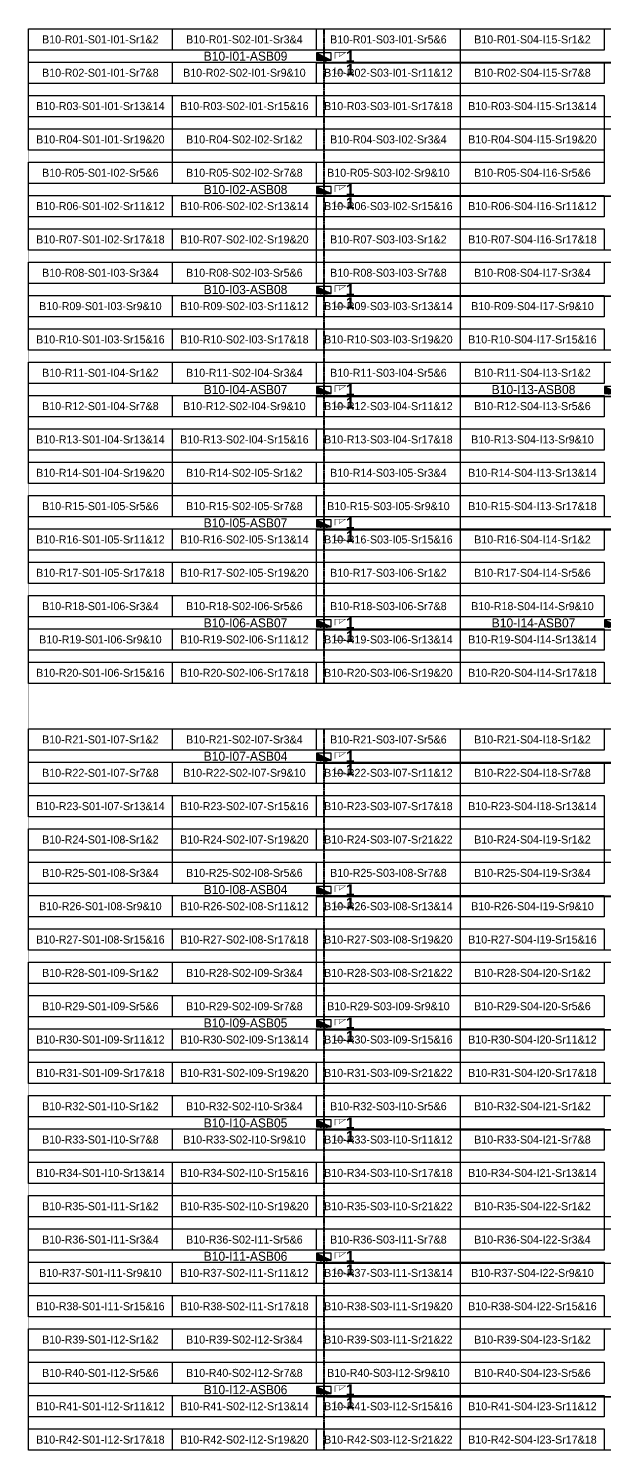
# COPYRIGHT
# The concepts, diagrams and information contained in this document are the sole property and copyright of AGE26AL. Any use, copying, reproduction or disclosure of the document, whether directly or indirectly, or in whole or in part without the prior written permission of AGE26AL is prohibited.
# Model space of a CAD drawing. Header units: metres. Extents: x 532643 to 533032, y 2674932 to 2675252.
# Drawn here: x 532643.5 to 532773, y 2674931.7 to 2675251.6 of the extents above; entities that cross this region are included whole.
import ezdxf
from ezdxf.enums import TextEntityAlignment as Align

# ---------------------------------------------------------------- set-up
doc = ezdxf.new("R2010")
doc.units = ezdxf.units.M
doc.header["$MEASUREMENT"] = 0
doc.linetypes.add('CENTER', pattern=[2, 1.25, -0.25, 0.25, -0.25])
doc.layers.add('Boundary-12.5 MW Block', color=6, linetype='Continuous', lineweight=9)
doc.layers.add('PILE', color=1, linetype='Continuous', lineweight=15)
for name, color, linetype in [('DC Trench BL-10', 40, 'Continuous'), ('E-Inverter Grouping', 2, 'Continuous'), ('Inverter Block-10', 7, 'Continuous'), ('LT Cable(AG) INV to LT Panel BL-10', 2, 'Continuous'), ('Messenger Wire Block-10 (Master Path)', 30, 'Continuous'), ('Messenger Wire Block-10 (MW Path)', 191, 'Continuous'), ('MMS Table Block-10', 8, 'Continuous'), ('Plan Line - DC BL-10', 40, 'Continuous'), ('Section Marking BL-10', 2, 'Continuous')]:
    doc.layers.add(name, color=color, linetype=linetype)
doc.styles.add('BoldTextStyle', font='arialbd.ttf')
doc.styles.get("Standard").update_dxf_attribs({"font": 'Adani Regular.ttf'})

# ---------------------------------------------------------------- blocks, each defined once
blk = doc.blocks.new('MMS Table (32.292 x 4.788)')
at = {"color": 0}
blk.add_lwpolyline([(0, -0.002), (0, 4.786), (32.292, 4.786), (32.292, -0.002)], close=True, dxfattribs=at)
at = {"color": 7}
blk.add_attdef('ID1', text='', height=1.8, dxfattribs=at).set_placement((16.146, 2.392), align=Align.MIDDLE_CENTER)
blk = doc.blocks.new('Inverter Block')
h = blk.add_hatch(color=0)
h.dxf.hatch_style = 1
h.paths.add_polyline_path([(-1.46, 2.27), (-1.46, 0.85), (1.46, 0.85)])
at = {"color": 0}
blk.add_lwpolyline([(1.46, 2.27), (-1.46, 2.27), (-1.46, 0.85), (1.46, 0.85)], close=True, dxfattribs=at)
blk.add_lwpolyline([(-1.46, 2.27), (1.46, 0.85)], dxfattribs=at)
at = {"layer": 'PILE'}
for centre in [(-0.61, 0.85), (0.61, 0.85)]:
    blk.add_circle(centre, 0.156, dxfattribs=at)
at = {"color": 7}
blk.add_attdef('ID', (-1.46, 3.01), '', height=1.8, dxfattribs=at)

msp = doc.modelspace()

# ---------------------------------------------------------------- linework, layer by layer
at = {"layer": 'Boundary-12.5 MW Block', "const_width": 0.05}
msp.add_lwpolyline([(532643.48, 2675251.58), (533032.08, 2675251.58), (533032.08, 2674931.79), (532643.48, 2674931.79)], close=True, dxfattribs=at)
at = {"layer": 'DC Trench BL-10', "color": 40, "const_width": 0.15}
for points in [[(532710.05, 2675251.57), (532709.75, 2675251.57), (532709.75, 2675104.29), (532710.05, 2675104.29)], [(532710.05, 2675094.07), (532709.75, 2675094.07), (532709.75, 2674931.79), (532710.05, 2674931.79)]]:
    msp.add_lwpolyline(points, close=True, dxfattribs=at)
at = {"layer": 'E-Inverter Grouping', "color": 3}
for points in [[(532740.56, 2675251.58), (532740.56, 2675231.79), (532675.77, 2675231.79), (532675.77, 2675224.29), (532643.48, 2675224.29), (532643.48, 2675251.58)], [(532837.73, 2675251.58), (532837.73, 2675231.79), (532772.95, 2675231.79), (532772.95, 2675224.29), (532740.66, 2675224.29), (532740.66, 2675251.58)], [(532740.56, 2675229.08), (532740.56, 2675209.29), (532708.16, 2675209.29), (532708.16, 2675201.79), (532643.48, 2675201.79), (532643.48, 2675221.58), (532675.87, 2675221.58), (532675.87, 2675229.08)], [(532837.73, 2675229.08), (532837.73, 2675209.29), (532805.34, 2675209.29), (532805.34, 2675201.79), (532740.66, 2675201.79), (532740.66, 2675221.58), (532773.05, 2675221.58), (532773.05, 2675229.08)], [(532740.56, 2675179.29), (532643.48, 2675179.29), (532643.48, 2675199.08), (532708.26, 2675199.08), (532708.26, 2675206.58), (532740.56, 2675206.58)], [(532837.73, 2675179.29), (532740.66, 2675179.29), (532740.66, 2675199.08), (532805.44, 2675199.08), (532805.44, 2675206.58), (532837.73, 2675206.58)], [(532740.56, 2675176.58), (532740.56, 2675156.79), (532675.77, 2675156.79), (532675.77, 2675149.29), (532643.48, 2675149.29), (532643.48, 2675176.58)], [(532805.34, 2675141.79), (532740.66, 2675141.79), (532740.66, 2675176.58), (532805.34, 2675176.58)], [(532740.56, 2675154.08), (532740.56, 2675134.29), (532708.16, 2675134.29), (532708.16, 2675126.79), (532643.48, 2675126.79), (532643.48, 2675146.58), (532675.87, 2675146.58), (532675.87, 2675154.08)], [(532805.34, 2675104.29), (532740.66, 2675104.29), (532740.66, 2675139.08), (532805.34, 2675139.08)], [(532740.56, 2675104.29), (532643.48, 2675104.29), (532643.48, 2675124.08), (532708.26, 2675124.08), (532708.26, 2675131.58), (532740.56, 2675131.58)]]:
    msp.add_lwpolyline(points, close=True, dxfattribs=at)
at = {"layer": 'E-Inverter Grouping'}
for points in [[(532740.56, 2675066.79), (532675.87, 2675066.79), (532675.87, 2675074.29), (532643.48, 2675074.29), (532643.48, 2675094.08), (532740.56, 2675094.08)], [(532837.73, 2675066.79), (532773.05, 2675066.79), (532773.05, 2675074.29), (532740.66, 2675074.29), (532740.66, 2675094.08), (532837.73, 2675094.08)], [(532740.56, 2675036.79), (532708.26, 2675036.79), (532708.26, 2675044.29), (532643.48, 2675044.29), (532643.48, 2675071.58), (532675.77, 2675071.58), (532675.77, 2675064.08), (532740.56, 2675064.08)], [(532837.73, 2675036.79), (532805.44, 2675036.79), (532805.44, 2675044.29), (532740.66, 2675044.29), (532740.66, 2675071.58), (532772.95, 2675071.58), (532772.95, 2675064.08), (532837.73, 2675064.08)], [(532708.16, 2675034.08), (532740.56, 2675034.08), (532740.56, 2675014.29), (532643.48, 2675014.29), (532643.48, 2675041.58), (532708.16, 2675041.58)], [(532805.34, 2675034.08), (532837.73, 2675034.08), (532837.73, 2675014.29), (532740.66, 2675014.29), (532740.66, 2675041.58), (532805.34, 2675041.58)], [(532740.56, 2674984.29), (532675.87, 2674984.29), (532675.87, 2674991.79), (532643.48, 2674991.79), (532643.48, 2675011.58), (532740.56, 2675011.58)], [(532837.73, 2674984.29), (532773.05, 2674984.29), (532773.05, 2674991.79), (532740.66, 2674991.79), (532740.66, 2675011.58), (532837.73, 2675011.58)], [(532740.56, 2674954.29), (532708.26, 2674954.29), (532708.26, 2674961.79), (532643.48, 2674961.79), (532643.48, 2674989.08), (532675.77, 2674989.08), (532675.77, 2674981.58), (532740.56, 2674981.58)], [(532837.73, 2674954.29), (532805.44, 2674954.29), (532805.44, 2674961.79), (532740.66, 2674961.79), (532740.66, 2674989.08), (532772.95, 2674989.08), (532772.95, 2674981.58), (532837.73, 2674981.58)], [(532708.16, 2674951.58), (532740.56, 2674951.58), (532740.56, 2674931.79), (532643.48, 2674931.79), (532643.48, 2674959.08), (532708.16, 2674959.08)], [(532805.34, 2674951.58), (532837.73, 2674951.58), (532837.73, 2674931.79), (532740.66, 2674931.79), (532740.66, 2674959.08), (532805.34, 2674959.08)]]:
    msp.add_lwpolyline(points, close=True, dxfattribs=at)
at = {"layer": 'LT Cable(AG) INV to LT Panel BL-10', "color": 2}
for points in [[(532828.49, 2675126.78), (532827.39, 2675126.78, -0.215162), (532826.71, 2675127.08), (532825.81, 2675128.11, 0.103275), (532825.45, 2675128.19), (532819.7, 2675128.19, -0.414214), (532818.8, 2675129.09), (532818.8, 2675140.37, -0.021393), (532818.8, 2675140.45), (532818.84, 2675140.95, 0.021393), (532818.85, 2675141.03), (532818.85, 2675243.09, 0.414214), (532817.95, 2675243.99), (532710.8, 2675243.99, -0.414214), (532709.9, 2675244.89), (532709.9, 2675245.23)], [(532830.48, 2675126.73), (532827.37, 2675126.73, -0.216034), (532826.69, 2675127.03), (532825.8, 2675128.06, 0.103275), (532825.44, 2675128.14), (532819.65, 2675128.14, -0.414214), (532818.75, 2675129.04), (532818.75, 2675140.37, -0.021393), (532818.75, 2675140.45), (532818.79, 2675140.96, 0.021393), (532818.8, 2675141.03), (532818.8, 2675213.04, 0.414214), (532817.9, 2675213.94), (532710.8, 2675213.94, -0.414214), (532709.9, 2675214.84), (532709.9, 2675215.23)], [(532830.48, 2675126.68), (532827.35, 2675126.68, -0.216919), (532826.68, 2675126.99), (532825.79, 2675128.01, 0.103275), (532825.42, 2675128.09), (532819.6, 2675128.09, -0.414214), (532818.7, 2675128.99), (532818.7, 2675140.38, -0.021393), (532818.7, 2675140.45), (532818.74, 2675140.96, 0.021393), (532818.75, 2675141.04), (532818.75, 2675190.49, 0.414214), (532817.85, 2675191.39), (532710.8, 2675191.39, -0.414214), (532709.9, 2675192.29), (532709.9, 2675192.73)], [(532832.64, 2675126.63), (532827.34, 2675126.63, -0.217817), (532826.66, 2675126.94), (532825.77, 2675127.96, 0.103275), (532825.41, 2675128.04), (532819.55, 2675128.04, -0.414214), (532818.65, 2675128.94), (532818.65, 2675140.38, -0.021393), (532818.65, 2675140.45), (532818.69, 2675140.96, 0.021393), (532818.7, 2675141.04), (532818.7, 2675167.94, 0.414214), (532817.8, 2675168.84), (532710.8, 2675168.84, -0.414214), (532709.9, 2675169.74), (532709.9, 2675170.23)], [(532832.64, 2675126.6), (532827.33, 2675126.6, -0.218271), (532826.65, 2675126.92), (532825.77, 2675127.94, 0.103275), (532825.41, 2675128.01), (532819.52, 2675128.01, -0.414214), (532818.62, 2675128.91), (532818.62, 2675140.38, -0.021393), (532818.63, 2675140.46), (532818.67, 2675140.96, 0.021393), (532818.67, 2675141.04), (532818.67, 2675145.42, 0.414214), (532817.77, 2675146.32), (532804.58, 2675146.32, 0.414214), (532803.68, 2675145.42), (532803.68, 2675139.72, -0.414214), (532802.78, 2675138.82), (532710.8, 2675138.82, -0.414214), (532709.9, 2675139.72), (532709.9, 2675140.23)], [(532832.64, 2675126.55), (532827.31, 2675126.55, -0.219189), (532826.63, 2675126.87), (532825.76, 2675127.89, 0.103275), (532825.4, 2675127.96), (532819.47, 2675127.96, -0.414214), (532818.57, 2675128.86), (532818.57, 2675140.38, -0.021393), (532818.58, 2675140.46), (532818.62, 2675140.96, 0.021393), (532818.62, 2675141.04), (532818.62, 2675145.37, 0.414214), (532817.72, 2675146.27), (532804.63, 2675146.27, 0.414214), (532803.73, 2675145.37), (532803.73, 2675117.17, -0.414214), (532802.83, 2675116.27), (532710.8, 2675116.27, -0.414214), (532709.9, 2675117.17), (532709.9, 2675117.73)], [(532833.52, 2675125.37), (532827.86, 2675125.37, -0.105798), (532827.5, 2675125.45), (532825.69, 2675126.26, 0.042157), (532825.54, 2675126.27), (532819.49, 2675126.27, 0.414214), (532818.59, 2675125.37), (532818.59, 2675095.72, 0.021647), (532818.59, 2675095.65), (532818.63, 2675095.15, -0.021647), (532818.64, 2675095.07), (532818.64, 2675087.38, -0.414214), (532817.74, 2675086.48), (532710.8, 2675086.48, -0.414214), (532709.9, 2675087.38), (532709.9, 2675087.73)], [(532833.52, 2675125.32), (532827.85, 2675125.32, -0.106135), (532827.48, 2675125.4), (532825.69, 2675126.21, 0.042157), (532825.54, 2675126.22), (532819.54, 2675126.22, 0.414214), (532818.64, 2675125.32), (532818.64, 2675095.73, 0.021647), (532818.64, 2675095.65), (532818.68, 2675095.15, -0.021647), (532818.69, 2675095.07), (532818.69, 2675057.33, -0.414214), (532817.79, 2675056.43), (532710.8, 2675056.43, -0.414214), (532709.9, 2675057.33), (532709.9, 2675057.73)], [(532831.58, 2675125.27), (532827.84, 2675125.27, -0.106475), (532827.47, 2675125.35), (532825.69, 2675126.16, 0.042157), (532825.53, 2675126.17), (532819.59, 2675126.17, 0.414214), (532818.69, 2675125.27), (532818.69, 2675095.73, 0.021647), (532818.69, 2675095.65), (532818.73, 2675095.15, -0.021647), (532818.74, 2675095.07), (532818.74, 2675027.28, -0.414214), (532817.84, 2675026.38), (532710.8, 2675026.38, -0.414214), (532709.9, 2675027.28), (532709.9, 2675027.73)], [(532831.58, 2675125.22), (532827.83, 2675125.22, -0.106819), (532827.46, 2675125.3), (532825.68, 2675126.11, 0.042157), (532825.53, 2675126.12), (532819.64, 2675126.12, 0.414214), (532818.74, 2675125.22), (532818.74, 2675095.73, 0.021647), (532818.74, 2675095.65), (532818.78, 2675095.15, -0.021647), (532818.79, 2675095.08), (532818.79, 2675004.73, -0.414214), (532817.89, 2675003.83), (532710.8, 2675003.83, -0.414214), (532709.9, 2675004.73), (532709.9, 2675005.23)], [(532829.51, 2675125.17), (532827.82, 2675125.17, -0.107167), (532827.45, 2675125.25), (532825.68, 2675126.06, 0.042157), (532825.53, 2675126.07), (532819.69, 2675126.07, 0.414214), (532818.79, 2675125.17), (532818.79, 2675095.73, 0.021647), (532818.79, 2675095.65), (532818.83, 2675095.16, -0.021647), (532818.84, 2675095.08), (532818.84, 2674974.68, -0.414214), (532817.94, 2674973.78), (532710.8, 2674973.78, -0.414214), (532709.9, 2674974.68), (532709.9, 2674975.23)], [(532829.51, 2675125.12), (532827.81, 2675125.12, -0.107518), (532827.44, 2675125.2), (532825.67, 2675126.01, 0.042157), (532825.52, 2675126.02), (532819.74, 2675126.02, 0.414214), (532818.84, 2675125.12), (532818.84, 2675095.73, 0.021647), (532818.84, 2675095.66), (532818.88, 2675095.16, -0.021647), (532818.89, 2675095.08), (532818.89, 2674944.63, -0.414214), (532817.99, 2674943.73), (532710.8, 2674943.73, -0.414214), (532709.9, 2674944.63), (532709.9, 2674945.23)]]:
    msp.add_lwpolyline(points, format="xyb", dxfattribs=at)
at = {"layer": 'Messenger Wire Block-10 (Master Path)'}
for points in [[(532708.26, 2675243.88), (532818.74, 2675243.88)], [(532708.26, 2675213.88), (532818.74, 2675213.88)], [(532708.26, 2675191.38), (532818.74, 2675191.38)], [(532708.26, 2675168.88), (532818.74, 2675168.88)], [(532708.26, 2675138.88), (532803.62, 2675138.88)], [(532708.26, 2675116.38), (532803.62, 2675116.38)], [(532708.26, 2675086.38), (532818.74, 2675086.38)], [(532708.26, 2675056.38), (532818.74, 2675056.38)], [(532708.26, 2675026.38), (532818.74, 2675026.38)], [(532708.26, 2675003.88), (532818.74, 2675003.88)], [(532708.26, 2674973.88), (532818.74, 2674973.88)], [(532708.26, 2674943.88), (532818.74, 2674943.88)]]:
    msp.add_lwpolyline(points, dxfattribs=at)
at = {"layer": 'Messenger Wire Block-10 (MW Path)', "const_width": 0.1}
for points in [[(532708.26, 2675243.88), (532818.74, 2675243.88)], [(532708.26, 2675213.88), (532818.74, 2675213.88)], [(532708.26, 2675191.38), (532818.74, 2675191.38)], [(532708.26, 2675168.88), (532818.74, 2675168.88)], [(532708.26, 2675138.88), (532803.62, 2675138.88)], [(532708.26, 2675116.38), (532803.62, 2675116.38)], [(532708.26, 2675086.38), (532818.74, 2675086.38)], [(532708.26, 2675056.38), (532818.74, 2675056.38)], [(532708.26, 2675026.38), (532818.74, 2675026.38)], [(532708.26, 2675003.88), (532818.74, 2675003.88)], [(532708.26, 2674973.88), (532818.74, 2674973.88)], [(532708.26, 2674943.88), (532818.74, 2674943.88)]]:
    msp.add_lwpolyline(points, dxfattribs=at)
at = {"layer": 'Plan Line - DC BL-10', "color": 6, "linetype": 'CENTER'}
for points in [[(532709.9, 2675251.57), (532709.9, 2675104.29)], [(532709.9, 2675094.07), (532709.9, 2674931.79)]]:
    msp.add_lwpolyline(points, dxfattribs=at)
at = {"layer": 'Section Marking BL-10', "color": 94, "lineweight": 35, "true_color": 0x00a500, "const_width": 0.1}
for points in [[(532712.4, 2675244.88), (532712.4, 2675246.27), (532714.8, 2675246.27), (532713.32, 2675245.26), (532713.32, 2675246.27)], [(532712.4, 2675242.88), (532712.4, 2675241.49), (532714.8, 2675241.49), (532713.32, 2675242.5), (532713.32, 2675241.49)], [(532712.4, 2675214.88), (532712.4, 2675216.27), (532714.8, 2675216.27), (532713.32, 2675215.26), (532713.32, 2675216.27)], [(532712.4, 2675212.88), (532712.4, 2675211.49), (532714.8, 2675211.49), (532713.32, 2675212.5), (532713.32, 2675211.49)], [(532712.4, 2675192.38), (532712.4, 2675193.77), (532714.8, 2675193.77), (532713.32, 2675192.76), (532713.32, 2675193.77)], [(532712.4, 2675190.38), (532712.4, 2675188.99), (532714.8, 2675188.99), (532713.32, 2675190), (532713.32, 2675188.99)], [(532712.4, 2675169.88), (532712.4, 2675171.27), (532714.8, 2675171.27), (532713.32, 2675170.26), (532713.32, 2675171.27)], [(532712.4, 2675167.88), (532712.4, 2675166.49), (532714.8, 2675166.49), (532713.32, 2675167.5), (532713.32, 2675166.49)], [(532712.4, 2675139.88), (532712.4, 2675141.27), (532714.8, 2675141.27), (532713.32, 2675140.26), (532713.32, 2675141.27)], [(532712.4, 2675137.88), (532712.4, 2675136.49), (532714.8, 2675136.49), (532713.32, 2675137.5), (532713.32, 2675136.49)], [(532712.4, 2675117.38), (532712.4, 2675118.77), (532714.8, 2675118.77), (532713.32, 2675117.76), (532713.32, 2675118.77)], [(532712.4, 2675115.38), (532712.4, 2675113.99), (532714.8, 2675113.99), (532713.32, 2675115), (532713.32, 2675113.99)], [(532712.4, 2675087.38), (532712.4, 2675088.77), (532714.8, 2675088.77), (532713.32, 2675087.76), (532713.32, 2675088.77)], [(532712.4, 2675085.38), (532712.4, 2675083.99), (532714.8, 2675083.99), (532713.32, 2675085), (532713.32, 2675083.99)], [(532712.4, 2675057.38), (532712.4, 2675058.77), (532714.8, 2675058.77), (532713.32, 2675057.76), (532713.32, 2675058.77)], [(532712.4, 2675055.38), (532712.4, 2675053.99), (532714.8, 2675053.99), (532713.32, 2675055), (532713.32, 2675053.99)], [(532712.4, 2675027.38), (532712.4, 2675028.77), (532714.8, 2675028.77), (532713.32, 2675027.76), (532713.32, 2675028.77)], [(532712.4, 2675025.38), (532712.4, 2675023.99), (532714.8, 2675023.99), (532713.32, 2675025), (532713.32, 2675023.99)], [(532712.4, 2675004.88), (532712.4, 2675006.27), (532714.8, 2675006.27), (532713.32, 2675005.26), (532713.32, 2675006.27)], [(532712.4, 2675002.88), (532712.4, 2675001.49), (532714.8, 2675001.49), (532713.32, 2675002.5), (532713.32, 2675001.49)], [(532712.4, 2674974.88), (532712.4, 2674976.27), (532714.8, 2674976.27), (532713.32, 2674975.26), (532713.32, 2674976.27)], [(532712.4, 2674972.88), (532712.4, 2674971.49), (532714.8, 2674971.49), (532713.32, 2674972.5), (532713.32, 2674971.49)], [(532712.4, 2674944.88), (532712.4, 2674946.27), (532714.8, 2674946.27), (532713.32, 2674945.26), (532713.32, 2674946.27)], [(532712.4, 2674942.88), (532712.4, 2674941.49), (532714.8, 2674941.49), (532713.32, 2674942.5), (532713.32, 2674941.49)]]:
    msp.add_lwpolyline(points, dxfattribs=at)

# ---------------------------------------------------------------- block references
at = {"layer": 'Inverter Block-10'}
ref = msp.add_blockref('Inverter Block', (532709.88, 2675243.57), dxfattribs=dict(at, xscale=1.124999999976148, yscale=1.124999999976148, zscale=1.124999999976148))
ref.add_attrib('ID', 'B10-I01-ASB09', (532682.87, 2675244.4), dxfattribs={"layer": '0', "color": 7, "height": 2.025})
ref = msp.add_blockref('Inverter Block', (532709.88, 2675213.57), dxfattribs=dict(at, xscale=1.124999999976148, yscale=1.124999999976148, zscale=1.124999999976148))
ref.add_attrib('ID', 'B10-I02-ASB08', (532682.87, 2675214.4), dxfattribs={"layer": '0', "color": 7, "height": 2.025})
ref = msp.add_blockref('Inverter Block', (532709.88, 2675191.07), dxfattribs=dict(at, xscale=1.124999999976148, yscale=1.124999999976148, zscale=1.124999999976148))
ref.add_attrib('ID', 'B10-I03-ASB08', (532682.87, 2675191.9), dxfattribs={"layer": '0', "color": 7, "height": 2.025})
ref = msp.add_blockref('Inverter Block', (532709.88, 2675168.57), dxfattribs=dict(at, xscale=1.124999999976148, yscale=1.124999999976148, zscale=1.124999999976148))
ref.add_attrib('ID', 'B10-I04-ASB07', (532682.87, 2675169.4), dxfattribs={"layer": '0', "color": 7, "height": 2.025})
ref = msp.add_blockref('Inverter Block', (532774.67, 2675168.57), dxfattribs=dict(at, xscale=1.124999999976148, yscale=1.124999999976148, zscale=1.124999999976148))
ref.add_attrib('ID', 'B10-I13-ASB08', (532747.65, 2675169.4), dxfattribs={"layer": '0', "color": 7, "height": 2.025})
ref = msp.add_blockref('Inverter Block', (532709.88, 2675138.57), dxfattribs=dict(at, xscale=1.124999999976148, yscale=1.124999999976148, zscale=1.124999999976148))
ref.add_attrib('ID', 'B10-I05-ASB07', (532682.87, 2675139.4), dxfattribs={"layer": '0', "color": 7, "height": 2.025})
ref = msp.add_blockref('Inverter Block', (532709.88, 2675116.07), dxfattribs=dict(at, xscale=1.124999999976148, yscale=1.124999999976148, zscale=1.124999999976148))
ref.add_attrib('ID', 'B10-I06-ASB07', (532682.87, 2675116.9), dxfattribs={"layer": '0', "color": 7, "height": 2.025})
ref = msp.add_blockref('Inverter Block', (532774.67, 2675116.07), dxfattribs=dict(at, xscale=1.124999999976148, yscale=1.124999999976148, zscale=1.124999999976148))
ref.add_attrib('ID', 'B10-I14-ASB07', (532747.65, 2675116.9), dxfattribs={"layer": '0', "color": 7, "height": 2.025})
ref = msp.add_blockref('Inverter Block', (532709.88, 2675086.07), dxfattribs=dict(at, xscale=1.124999999976148, yscale=1.124999999976148, zscale=1.124999999976148))
ref.add_attrib('ID', 'B10-I07-ASB04', (532682.87, 2675086.9), dxfattribs={"layer": '0', "color": 7, "height": 2.025})
ref = msp.add_blockref('Inverter Block', (532709.88, 2675056.07), dxfattribs=dict(at, xscale=1.124999999976148, yscale=1.124999999976148, zscale=1.124999999976148))
ref.add_attrib('ID', 'B10-I08-ASB04', (532682.87, 2675056.9), dxfattribs={"layer": '0', "color": 7, "height": 2.025})
ref = msp.add_blockref('Inverter Block', (532709.88, 2675026.07), dxfattribs=dict(at, xscale=1.124999999976148, yscale=1.124999999976148, zscale=1.124999999976148))
ref.add_attrib('ID', 'B10-I09-ASB05', (532682.87, 2675026.9), dxfattribs={"layer": '0', "color": 7, "height": 2.025})
ref = msp.add_blockref('Inverter Block', (532709.88, 2675003.57), dxfattribs=dict(at, xscale=1.124999999976148, yscale=1.124999999976148, zscale=1.124999999976148))
ref.add_attrib('ID', 'B10-I10-ASB05', (532682.87, 2675004.4), dxfattribs={"layer": '0', "color": 7, "height": 2.025})
ref = msp.add_blockref('Inverter Block', (532709.88, 2674973.57), dxfattribs=dict(at, xscale=1.124999999976148, yscale=1.124999999976148, zscale=1.124999999976148))
ref.add_attrib('ID', 'B10-I11-ASB06', (532682.87, 2674974.4), dxfattribs={"layer": '0', "color": 7, "height": 2.025})
ref = msp.add_blockref('Inverter Block', (532709.88, 2674943.57), dxfattribs=dict(at, xscale=1.124999999976148, yscale=1.124999999976148, zscale=1.124999999976148))
ref.add_attrib('ID', 'B10-I12-ASB06', (532682.87, 2674944.4), dxfattribs={"layer": '0', "color": 7, "height": 2.025})
at = {"layer": 'MMS Table Block-10'}
for p, values in [((532643.48, 2675246.79), {'ID1': 'B10-R01-S01-I01-Sr1&2'}), ((532675.87, 2675246.79), {'ID1': 'B10-R01-S02-I01-Sr3&4'}), ((532708.26, 2675246.79), {'ID1': 'B10-R01-S03-I01-Sr5&6'}), ((532740.66, 2675246.79), {'ID1': 'B10-R01-S04-I15-Sr1&2'}), ((532643.48, 2675239.29), {'ID1': 'B10-R02-S01-I01-Sr7&8'}), ((532675.87, 2675239.29), {'ID1': 'B10-R02-S02-I01-Sr9&10'}), ((532708.26, 2675239.29), {'ID1': 'B10-R02-S03-I01-Sr11&12'}), ((532740.66, 2675239.29), {'ID1': 'B10-R02-S04-I15-Sr7&8'}), ((532643.48, 2675231.79), {'ID1': 'B10-R03-S01-I01-Sr13&14'}), ((532675.87, 2675231.79), {'ID1': 'B10-R03-S02-I01-Sr15&16'}), ((532708.26, 2675231.79), {'ID1': 'B10-R03-S03-I01-Sr17&18'}), ((532740.66, 2675231.79), {'ID1': 'B10-R03-S04-I15-Sr13&14'}), ((532643.48, 2675224.29), {'ID1': 'B10-R04-S01-I01-Sr19&20'}), ((532675.87, 2675224.29), {'ID1': 'B10-R04-S02-I02-Sr1&2'}), ((532708.26, 2675224.29), {'ID1': 'B10-R04-S03-I02-Sr3&4'}), ((532740.66, 2675224.29), {'ID1': 'B10-R04-S04-I15-Sr19&20'}), ((532643.48, 2675216.79), {'ID1': 'B10-R05-S01-I02-Sr5&6'}), ((532675.87, 2675216.79), {'ID1': 'B10-R05-S02-I02-Sr7&8'}), ((532708.26, 2675216.79), {'ID1': 'B10-R05-S03-I02-Sr9&10'}), ((532740.66, 2675216.79), {'ID1': 'B10-R05-S04-I16-Sr5&6'}), ((532643.48, 2675209.29), {'ID1': 'B10-R06-S01-I02-Sr11&12'}), ((532675.87, 2675209.29), {'ID1': 'B10-R06-S02-I02-Sr13&14'}), ((532708.26, 2675209.29), {'ID1': 'B10-R06-S03-I02-Sr15&16'}), ((532740.66, 2675209.29), {'ID1': 'B10-R06-S04-I16-Sr11&12'}), ((532643.48, 2675201.79), {'ID1': 'B10-R07-S01-I02-Sr17&18'}), ((532675.87, 2675201.79), {'ID1': 'B10-R07-S02-I02-Sr19&20'}), ((532708.26, 2675201.79), {'ID1': 'B10-R07-S03-I03-Sr1&2'}), ((532740.66, 2675201.79), {'ID1': 'B10-R07-S04-I16-Sr17&18'}), ((532643.48, 2675194.29), {'ID1': 'B10-R08-S01-I03-Sr3&4'}), ((532675.87, 2675194.29), {'ID1': 'B10-R08-S02-I03-Sr5&6'}), ((532708.26, 2675194.29), {'ID1': 'B10-R08-S03-I03-Sr7&8'}), ((532740.66, 2675194.29), {'ID1': 'B10-R08-S04-I17-Sr3&4'}), ((532643.48, 2675186.79), {'ID1': 'B10-R09-S01-I03-Sr9&10'}), ((532675.87, 2675186.79), {'ID1': 'B10-R09-S02-I03-Sr11&12'}), ((532708.26, 2675186.79), {'ID1': 'B10-R09-S03-I03-Sr13&14'}), ((532740.66, 2675186.79), {'ID1': 'B10-R09-S04-I17-Sr9&10'}), ((532643.48, 2675179.29), {'ID1': 'B10-R10-S01-I03-Sr15&16'}), ((532675.87, 2675179.29), {'ID1': 'B10-R10-S02-I03-Sr17&18'}), ((532708.26, 2675179.29), {'ID1': 'B10-R10-S03-I03-Sr19&20'}), ((532740.66, 2675179.29), {'ID1': 'B10-R10-S04-I17-Sr15&16'}), ((532643.48, 2675171.79), {'ID1': 'B10-R11-S01-I04-Sr1&2'}), ((532675.87, 2675171.79), {'ID1': 'B10-R11-S02-I04-Sr3&4'}), ((532708.26, 2675171.79), {'ID1': 'B10-R11-S03-I04-Sr5&6'}), ((532740.66, 2675171.79), {'ID1': 'B10-R11-S04-I13-Sr1&2'}), ((532643.48, 2675164.29), {'ID1': 'B10-R12-S01-I04-Sr7&8'}), ((532675.87, 2675164.29), {'ID1': 'B10-R12-S02-I04-Sr9&10'}), ((532708.26, 2675164.29), {'ID1': 'B10-R12-S03-I04-Sr11&12'}), ((532740.66, 2675164.29), {'ID1': 'B10-R12-S04-I13-Sr5&6'}), ((532643.48, 2675156.79), {'ID1': 'B10-R13-S01-I04-Sr13&14'}), ((532675.87, 2675156.79), {'ID1': 'B10-R13-S02-I04-Sr15&16'}), ((532708.26, 2675156.79), {'ID1': 'B10-R13-S03-I04-Sr17&18'}), ((532740.66, 2675156.79), {'ID1': 'B10-R13-S04-I13-Sr9&10'}), ((532643.48, 2675149.29), {'ID1': 'B10-R14-S01-I04-Sr19&20'}), ((532675.87, 2675149.29), {'ID1': 'B10-R14-S02-I05-Sr1&2'}), ((532708.26, 2675149.29), {'ID1': 'B10-R14-S03-I05-Sr3&4'}), ((532740.66, 2675149.29), {'ID1': 'B10-R14-S04-I13-Sr13&14'}), ((532643.48, 2675141.79), {'ID1': 'B10-R15-S01-I05-Sr5&6'}), ((532675.87, 2675141.79), {'ID1': 'B10-R15-S02-I05-Sr7&8'}), ((532708.26, 2675141.79), {'ID1': 'B10-R15-S03-I05-Sr9&10'}), ((532740.66, 2675141.79), {'ID1': 'B10-R15-S04-I13-Sr17&18'}), ((532643.48, 2675134.29), {'ID1': 'B10-R16-S01-I05-Sr11&12'}), ((532675.87, 2675134.29), {'ID1': 'B10-R16-S02-I05-Sr13&14'}), ((532708.26, 2675134.29), {'ID1': 'B10-R16-S03-I05-Sr15&16'}), ((532740.66, 2675134.29), {'ID1': 'B10-R16-S04-I14-Sr1&2'}), ((532643.48, 2675126.79), {'ID1': 'B10-R17-S01-I05-Sr17&18'}), ((532675.87, 2675126.79), {'ID1': 'B10-R17-S02-I05-Sr19&20'}), ((532708.26, 2675126.79), {'ID1': 'B10-R17-S03-I06-Sr1&2'}), ((532740.66, 2675126.79), {'ID1': 'B10-R17-S04-I14-Sr5&6'}), ((532643.48, 2675119.29), {'ID1': 'B10-R18-S01-I06-Sr3&4'}), ((532675.87, 2675119.29), {'ID1': 'B10-R18-S02-I06-Sr5&6'}), ((532708.26, 2675119.29), {'ID1': 'B10-R18-S03-I06-Sr7&8'}), ((532740.66, 2675119.29), {'ID1': 'B10-R18-S04-I14-Sr9&10'}), ((532643.48, 2675111.79), {'ID1': 'B10-R19-S01-I06-Sr9&10'}), ((532675.87, 2675111.79), {'ID1': 'B10-R19-S02-I06-Sr11&12'}), ((532708.26, 2675111.79), {'ID1': 'B10-R19-S03-I06-Sr13&14'}), ((532740.66, 2675111.79), {'ID1': 'B10-R19-S04-I14-Sr13&14'}), ((532643.48, 2675104.29), {'ID1': 'B10-R20-S01-I06-Sr15&16'}), ((532675.87, 2675104.29), {'ID1': 'B10-R20-S02-I06-Sr17&18'}), ((532708.26, 2675104.29), {'ID1': 'B10-R20-S03-I06-Sr19&20'}), ((532740.66, 2675104.29), {'ID1': 'B10-R20-S04-I14-Sr17&18'}), ((532643.48, 2675089.29), {'ID1': 'B10-R21-S01-I07-Sr1&2'}), ((532675.87, 2675089.29), {'ID1': 'B10-R21-S02-I07-Sr3&4'}), ((532708.26, 2675089.29), {'ID1': 'B10-R21-S03-I07-Sr5&6'}), ((532740.66, 2675089.29), {'ID1': 'B10-R21-S04-I18-Sr1&2'}), ((532643.48, 2675081.79), {'ID1': 'B10-R22-S01-I07-Sr7&8'}), ((532675.87, 2675081.79), {'ID1': 'B10-R22-S02-I07-Sr9&10'}), ((532708.26, 2675081.79), {'ID1': 'B10-R22-S03-I07-Sr11&12'}), ((532740.66, 2675081.79), {'ID1': 'B10-R22-S04-I18-Sr7&8'}), ((532643.48, 2675074.29), {'ID1': 'B10-R23-S01-I07-Sr13&14'}), ((532675.87, 2675074.29), {'ID1': 'B10-R23-S02-I07-Sr15&16'}), ((532708.26, 2675074.29), {'ID1': 'B10-R23-S03-I07-Sr17&18'}), ((532740.66, 2675074.29), {'ID1': 'B10-R23-S04-I18-Sr13&14'}), ((532643.48, 2675066.79), {'ID1': 'B10-R24-S01-I08-Sr1&2'}), ((532675.87, 2675066.79), {'ID1': 'B10-R24-S02-I07-Sr19&20'}), ((532708.26, 2675066.79), {'ID1': 'B10-R24-S03-I07-Sr21&22'}), ((532740.66, 2675066.79), {'ID1': 'B10-R24-S04-I19-Sr1&2'}), ((532643.48, 2675059.29), {'ID1': 'B10-R25-S01-I08-Sr3&4'}), ((532675.87, 2675059.29), {'ID1': 'B10-R25-S02-I08-Sr5&6'}), ((532708.26, 2675059.29), {'ID1': 'B10-R25-S03-I08-Sr7&8'}), ((532740.66, 2675059.29), {'ID1': 'B10-R25-S04-I19-Sr3&4'}), ((532643.48, 2675051.79), {'ID1': 'B10-R26-S01-I08-Sr9&10'}), ((532675.87, 2675051.79), {'ID1': 'B10-R26-S02-I08-Sr11&12'}), ((532708.26, 2675051.79), {'ID1': 'B10-R26-S03-I08-Sr13&14'}), ((532740.66, 2675051.79), {'ID1': 'B10-R26-S04-I19-Sr9&10'}), ((532643.48, 2675044.29), {'ID1': 'B10-R27-S01-I08-Sr15&16'}), ((532675.87, 2675044.29), {'ID1': 'B10-R27-S02-I08-Sr17&18'}), ((532708.26, 2675044.29), {'ID1': 'B10-R27-S03-I08-Sr19&20'}), ((532740.66, 2675044.29), {'ID1': 'B10-R27-S04-I19-Sr15&16'}), ((532643.48, 2675036.79), {'ID1': 'B10-R28-S01-I09-Sr1&2'}), ((532675.87, 2675036.79), {'ID1': 'B10-R28-S02-I09-Sr3&4'}), ((532708.26, 2675036.79), {'ID1': 'B10-R28-S03-I08-Sr21&22'}), ((532740.66, 2675036.79), {'ID1': 'B10-R28-S04-I20-Sr1&2'}), ((532643.48, 2675029.29), {'ID1': 'B10-R29-S01-I09-Sr5&6'}), ((532675.87, 2675029.29), {'ID1': 'B10-R29-S02-I09-Sr7&8'}), ((532708.26, 2675029.29), {'ID1': 'B10-R29-S03-I09-Sr9&10'}), ((532740.66, 2675029.29), {'ID1': 'B10-R29-S04-I20-Sr5&6'}), ((532643.48, 2675021.79), {'ID1': 'B10-R30-S01-I09-Sr11&12'}), ((532675.87, 2675021.79), {'ID1': 'B10-R30-S02-I09-Sr13&14'}), ((532708.26, 2675021.79), {'ID1': 'B10-R30-S03-I09-Sr15&16'}), ((532740.66, 2675021.79), {'ID1': 'B10-R30-S04-I20-Sr11&12'}), ((532643.48, 2675014.29), {'ID1': 'B10-R31-S01-I09-Sr17&18'}), ((532675.87, 2675014.29), {'ID1': 'B10-R31-S02-I09-Sr19&20'}), ((532708.26, 2675014.29), {'ID1': 'B10-R31-S03-I09-Sr21&22'}), ((532740.66, 2675014.29), {'ID1': 'B10-R31-S04-I20-Sr17&18'}), ((532643.48, 2675006.79), {'ID1': 'B10-R32-S01-I10-Sr1&2'}), ((532675.87, 2675006.79), {'ID1': 'B10-R32-S02-I10-Sr3&4'}), ((532708.26, 2675006.79), {'ID1': 'B10-R32-S03-I10-Sr5&6'}), ((532740.66, 2675006.79), {'ID1': 'B10-R32-S04-I21-Sr1&2'}), ((532643.48, 2674999.29), {'ID1': 'B10-R33-S01-I10-Sr7&8'}), ((532675.87, 2674999.29), {'ID1': 'B10-R33-S02-I10-Sr9&10'}), ((532708.26, 2674999.29), {'ID1': 'B10-R33-S03-I10-Sr11&12'}), ((532740.66, 2674999.29), {'ID1': 'B10-R33-S04-I21-Sr7&8'}), ((532643.48, 2674991.79), {'ID1': 'B10-R34-S01-I10-Sr13&14'}), ((532675.87, 2674991.79), {'ID1': 'B10-R34-S02-I10-Sr15&16'}), ((532708.26, 2674991.79), {'ID1': 'B10-R34-S03-I10-Sr17&18'}), ((532740.66, 2674991.79), {'ID1': 'B10-R34-S04-I21-Sr13&14'}), ((532643.48, 2674984.29), {'ID1': 'B10-R35-S01-I11-Sr1&2'}), ((532675.87, 2674984.29), {'ID1': 'B10-R35-S02-I10-Sr19&20'}), ((532708.26, 2674984.29), {'ID1': 'B10-R35-S03-I10-Sr21&22'}), ((532740.66, 2674984.29), {'ID1': 'B10-R35-S04-I22-Sr1&2'}), ((532643.48, 2674976.79), {'ID1': 'B10-R36-S01-I11-Sr3&4'}), ((532675.87, 2674976.79), {'ID1': 'B10-R36-S02-I11-Sr5&6'}), ((532708.26, 2674976.79), {'ID1': 'B10-R36-S03-I11-Sr7&8'}), ((532740.66, 2674976.79), {'ID1': 'B10-R36-S04-I22-Sr3&4'}), ((532643.48, 2674969.29), {'ID1': 'B10-R37-S01-I11-Sr9&10'}), ((532675.87, 2674969.29), {'ID1': 'B10-R37-S02-I11-Sr11&12'}), ((532708.26, 2674969.29), {'ID1': 'B10-R37-S03-I11-Sr13&14'}), ((532740.66, 2674969.29), {'ID1': 'B10-R37-S04-I22-Sr9&10'}), ((532643.48, 2674961.79), {'ID1': 'B10-R38-S01-I11-Sr15&16'}), ((532675.87, 2674961.79), {'ID1': 'B10-R38-S02-I11-Sr17&18'}), ((532708.26, 2674961.79), {'ID1': 'B10-R38-S03-I11-Sr19&20'}), ((532740.66, 2674961.79), {'ID1': 'B10-R38-S04-I22-Sr15&16'}), ((532643.48, 2674954.29), {'ID1': 'B10-R39-S01-I12-Sr1&2'}), ((532675.87, 2674954.29), {'ID1': 'B10-R39-S02-I12-Sr3&4'}), ((532708.26, 2674954.29), {'ID1': 'B10-R39-S03-I11-Sr21&22'}), ((532740.66, 2674954.29), {'ID1': 'B10-R39-S04-I23-Sr1&2'}), ((532643.48, 2674946.79), {'ID1': 'B10-R40-S01-I12-Sr5&6'}), ((532675.87, 2674946.79), {'ID1': 'B10-R40-S02-I12-Sr7&8'}), ((532708.26, 2674946.79), {'ID1': 'B10-R40-S03-I12-Sr9&10'}), ((532740.66, 2674946.79), {'ID1': 'B10-R40-S04-I23-Sr5&6'}), ((532643.48, 2674939.29), {'ID1': 'B10-R41-S01-I12-Sr11&12'}), ((532675.87, 2674939.29), {'ID1': 'B10-R41-S02-I12-Sr13&14'}), ((532708.26, 2674939.29), {'ID1': 'B10-R41-S03-I12-Sr15&16'}), ((532740.66, 2674939.29), {'ID1': 'B10-R41-S04-I23-Sr11&12'}), ((532643.48, 2674931.79), {'ID1': 'B10-R42-S01-I12-Sr17&18'}), ((532675.87, 2674931.79), {'ID1': 'B10-R42-S02-I12-Sr19&20'}), ((532708.26, 2674931.79), {'ID1': 'B10-R42-S03-I12-Sr21&22'}), ((532740.66, 2674931.79), {'ID1': 'B10-R42-S04-I23-Sr17&18'})]:
    msp.add_blockref('MMS Table (32.292 x 4.788)', p, dxfattribs=at).add_auto_attribs(values)

# ---------------------------------------------------------------- texts
at = {"layer": 'Section Marking BL-10', "color": 94, "true_color": 0x00a500, "style": 'BoldTextStyle'}
for p in [(532715.8, 2675245.38), (532715.8, 2675242.38), (532715.8, 2675215.38), (532715.8, 2675212.38), (532715.8, 2675192.88), (532715.8, 2675189.88), (532715.8, 2675170.38), (532715.8, 2675167.38), (532715.8, 2675140.38), (532715.8, 2675137.38), (532715.8, 2675117.88), (532715.8, 2675114.88), (532715.8, 2675087.88), (532715.8, 2675084.88), (532715.8, 2675057.88), (532715.8, 2675054.88), (532715.8, 2675027.88), (532715.8, 2675024.88), (532715.8, 2675005.38), (532715.8, 2675002.38), (532715.8, 2674975.38), (532715.8, 2674972.38), (532715.8, 2674945.38), (532715.8, 2674942.38)]:
    msp.add_text('1', height=2.5, dxfattribs=at).set_placement(p, align=Align.MIDDLE_CENTER)

doc.saveas('drawing.dxf')
